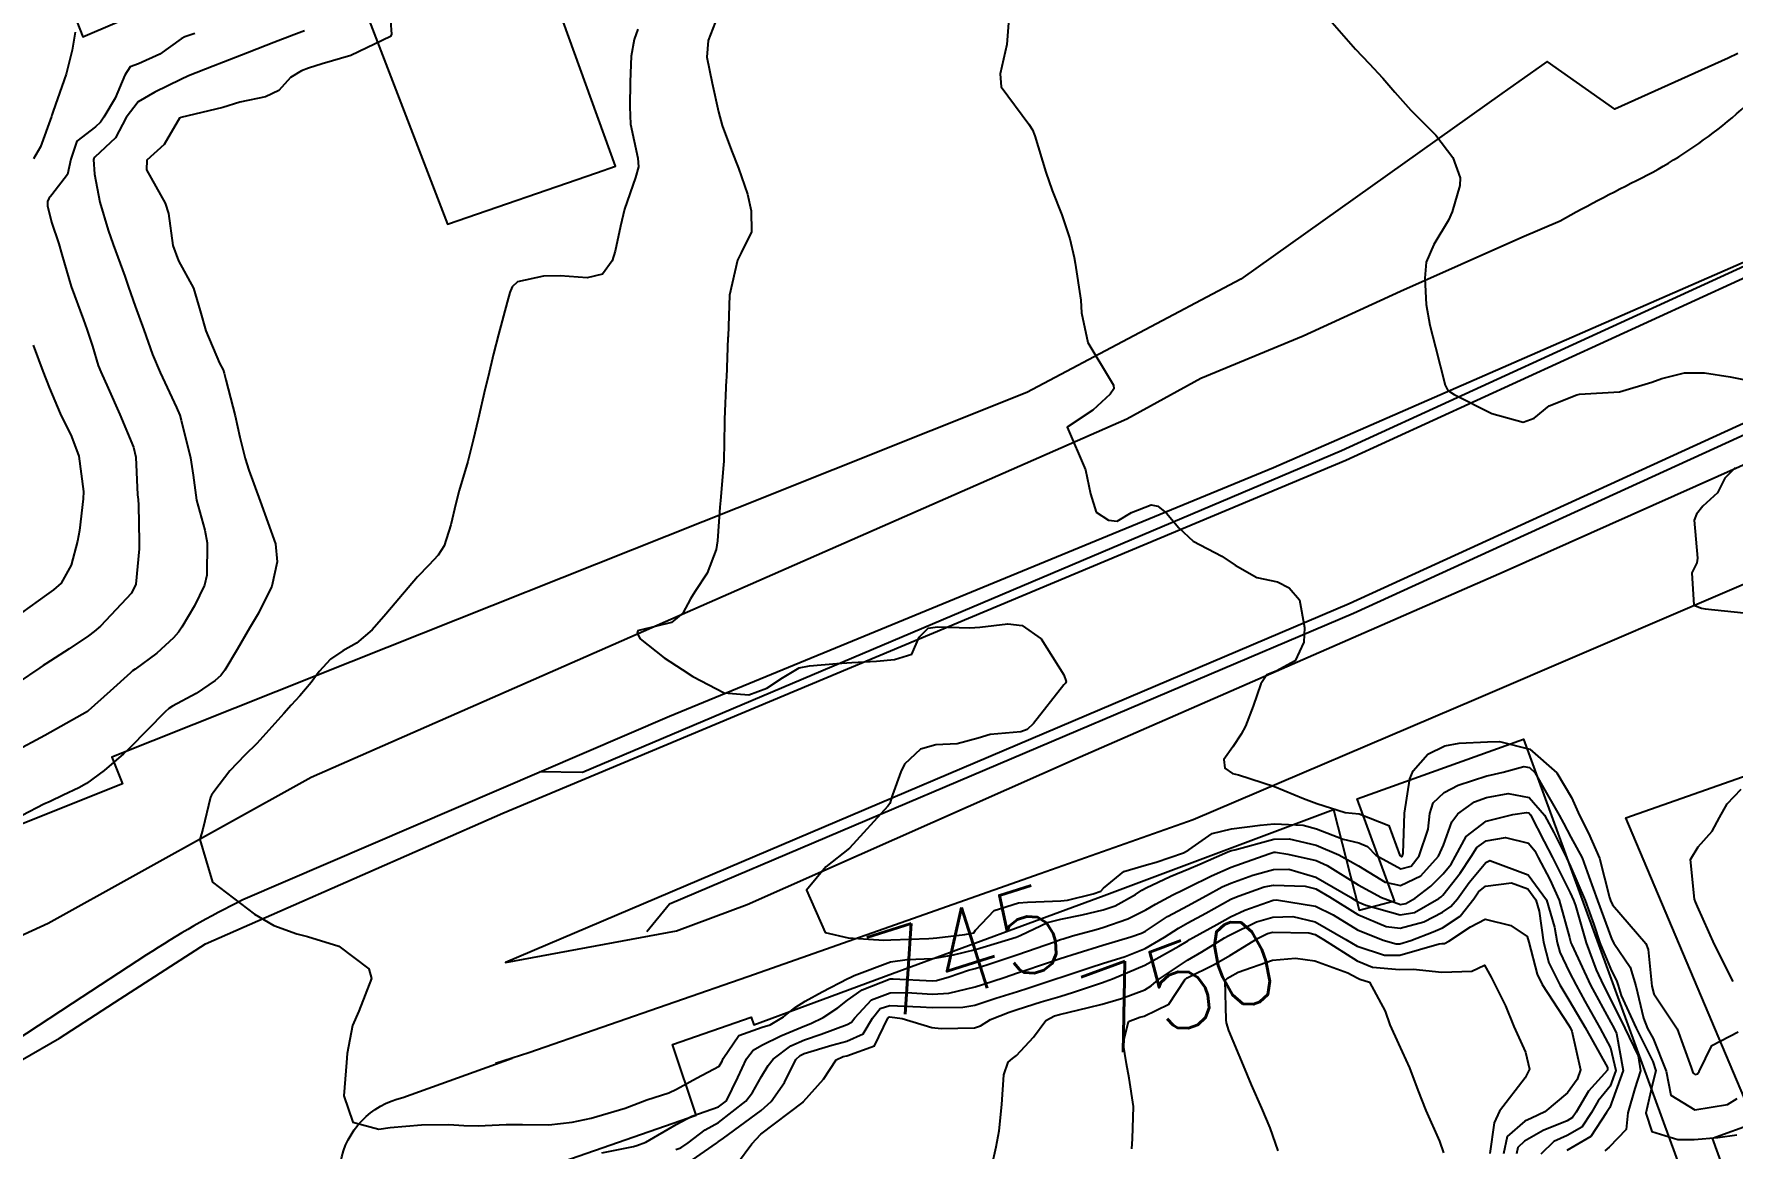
# Model space of a CAD drawing. Header units: metres. Extents: x 318500 to 325275, y 7408834 to 7428799.
# Drawn here: x 320301.1 to 320381.1, y 7410168 to 7410220.6 of the extents above; entities that cross this region are included whole.
import ezdxf
from ezdxf.enums import TextEntityAlignment as Align

# ---------------------------------------------------------------- set-up
doc = ezdxf.new("R2010")
doc.units = ezdxf.units.M
doc.header["$MEASUREMENT"] = 0
for name, color, linetype in [('Cotas', 45, 'Continuous'), ('Curvas de Nivel 1m', 11, 'Continuous'), ('Curvas de Nivel 5m', 15, 'Continuous'), ('Edificações', 30, 'Continuous'), ('Pontes_Viadutos_Tubos', 190, 'Continuous'), ('Vias Primárias', 230, 'Continuous')]:
    doc.layers.add(name, color=color, linetype=linetype)
doc.styles.add('Style-STANDARD', font='STANDARD.shx')

msp = doc.modelspace()

# ---------------------------------------------------------------- linework, layer by layer
at = {"layer": 'Curvas de Nivel 1m', "flags": 128}
for points, elevation in [([(320317.785, 7410222.454), (320317.921, 7410220.552), (320317.885, 7410220.452), (320316.011, 7410219.55), (320314.66, 7410219.154), (320314.004, 7410218.951), (320313.688, 7410218.828), (320313.168, 7410218.518), (320312.615, 7410217.896), (320311.986, 7410217.603), (320310.773, 7410217.339), (320309.975, 7410217.103), (320307.998, 7410216.618), (320307.97, 7410216.607), (320307.929, 7410216.59), (320307.201, 7410215.342), (320306.388, 7410214.603), (320306.376, 7410214.161), (320307.25, 7410212.59), (320307.412, 7410212.094), (320307.623, 7410210.584), (320307.879, 7410209.867), (320308.597, 7410208.573), (320308.906, 7410207.508), (320309.176, 7410206.567), (320309.815, 7410205.034), (320309.981, 7410204.727), (320310.042, 7410204.557), (320310.116, 7410204.245), (320310.561, 7410202.548), (320310.767, 7410201.543), (320311.024, 7410200.541), (320311.192, 7410199.986), (320311.73, 7410198.53), (320312.453, 7410196.519), (320312.534, 7410195.671), (320312.283, 7410194.521), (320311.657, 7410193.237), (320311.237, 7410192.536), (320310.645, 7410191.535), (320310.065, 7410190.553), (320309.874, 7410190.298), (320309.613, 7410190.063), (320308.718, 7410189.454), (320307.594, 7410188.85), (320307.429, 7410188.746), (320307.253, 7410188.585), (320305.573, 7410186.875), (320305.294, 7410186.614), (320304.371, 7410185.815), (320303.549, 7410185.209), (320303.185, 7410185.004), (320302.439, 7410184.651), (320301.827, 7410184.365), (320301.534, 7410184.23), (320300.506, 7410183.694)], 746), ([(320362.043, 7410221.364), (320363.378, 7410219.846), (320364.013, 7410219.172), (320364.655, 7410218.478), (320365.218, 7410217.822), (320365.987, 7410216.974), (320367.16, 7410215.792), (320367.954, 7410214.739), (320368.308, 7410213.776), (320368.291, 7410213.422), (320367.924, 7410212.18), (320367.756, 7410211.782), (320367.062, 7410210.633), (320366.707, 7410209.798), (320366.64, 7410209.037), (320366.696, 7410207.797), (320366.877, 7410206.821), (320367.141, 7410205.79), (320367.601, 7410203.995), (320367.711, 7410203.781), (320367.809, 7410203.693), (320368.024, 7410203.561), (320369.793, 7410202.653), (320371.272, 7410202.253), (320371.791, 7410202.434), (320372.5, 7410203.019), (320373.808, 7410203.549), (320373.936, 7410203.571), (320375.81, 7410203.68), (320377.336, 7410204.139), (320377.82, 7410204.316), (320378.874, 7410204.584), (320379.824, 7410204.574), (320381.034, 7410204.396), (320381.819, 7410204.228)], 742), ([(320313.824, 7410220.711), (320313.322, 7410220.517), (320312.385, 7410220.157), (320312.015, 7410220.014), (320311.133, 7410219.669), (320310, 7410219.232), (320309.517, 7410219.048), (320308.352, 7410218.585), (320307.988, 7410218.413), (320306.764, 7410217.821), (320305.978, 7410217.36), (320305.422, 7410216.618), (320304.917, 7410215.664), (320303.942, 7410214.747), (320303.884, 7410214.697), (320303.868, 7410214.641), (320303.93, 7410213.944), (320304.182, 7410212.636), (320304.573, 7410211.306), (320304.807, 7410210.626), (320305.348, 7410209.138), (320305.533, 7410208.615), (320305.847, 7410207.72), (320306.244, 7410206.604), (320306.664, 7410205.443), (320307.021, 7410204.592), (320307.785, 7410202.939), (320307.939, 7410202.578), (320308.014, 7410202.34), (320308.45, 7410200.573), (320308.568, 7410199.745), (320308.727, 7410198.57), (320309.124, 7410197.15), (320309.236, 7410196.565), (320309.213, 7410195.029), (320309.11, 7410194.566), (320308.636, 7410193.595), (320308.037, 7410192.576), (320307.876, 7410192.349), (320307.643, 7410192.086), (320306.863, 7410191.36), (320305.847, 7410190.607), (320305.712, 7410190.515), (320305.617, 7410190.431), (320304.665, 7410189.563), (320303.626, 7410188.639), (320303.59, 7410188.611), (320302.34, 7410187.895), (320301.578, 7410187.479), (320300.127, 7410186.682)], 747), ([(320308.653, 7410220.58), (320308.182, 7410220.423), (320308.016, 7410220.332), (320306.999, 7410219.606), (320305.998, 7410219.159), (320305.602, 7410219.01), (320305.358, 7410218.619), (320304.894, 7410217.541), (320304.358, 7410216.634), (320304.204, 7410216.399), (320303.963, 7410216.19), (320303.093, 7410215.513), (320302.806, 7410214.657), (320302.648, 7410213.94), (320301.915, 7410212.969), (320301.767, 7410212.807), (320301.708, 7410212.663), (320301.7, 7410212.455), (320301.9, 7410211.694), (320302.239, 7410210.657), (320302.384, 7410210.154), (320302.827, 7410208.65), (320303.397, 7410207.084), (320303.562, 7410206.643), (320303.822, 7410205.84), (320304.101, 7410204.924), (320304.214, 7410204.634), (320304.565, 7410203.862), (320305.124, 7410202.62), (320305.757, 7410201.072), (320305.866, 7410200.608), (320305.957, 7410198.831), (320305.975, 7410198.606), (320305.997, 7410198.335), (320306.025, 7410196.605), (320306.021, 7410196.28), (320305.87, 7410194.607), (320305.666, 7410194.187), (320304.207, 7410192.632), (320303.91, 7410192.372), (320303.643, 7410192.171), (320302.729, 7410191.554), (320301.623, 7410190.852), (320301.507, 7410190.776), (320301.35, 7410190.664), (320300.324, 7410189.965)], 748), ([(320303.015, 7410220.655), (320302.872, 7410219.792), (320302.581, 7410218.661), (320301.973, 7410216.921), (320301.91, 7410216.732), (320301.889, 7410216.671), (320301.384, 7410215.24), (320301.052, 7410214.679)], 749), ([(320333.184, 7410221.098), (320332.851, 7410220.252), (320332.797, 7410219.467), (320333.037, 7410218.25), (320333.335, 7410216.891), (320333.514, 7410216.245), (320333.952, 7410215.065), (320334.284, 7410214.235), (320334.7, 7410213.001), (320334.882, 7410212.226), (320334.898, 7410211.232), (320334.407, 7410210.232), (320334.234, 7410209.886), (320333.86, 7410208.24), (320333.79, 7410206.291), (320333.788, 7410206.241), (320333.711, 7410204.341), (320333.707, 7410204.241), (320333.63, 7410202.394), (320333.623, 7410202.242), (320333.592, 7410200.412), (320333.583, 7410200.242), (320333.427, 7410198.551), (320333.399, 7410198.243), (320333.292, 7410196.659), (320333.237, 7410196.245), (320332.81, 7410195.128), (320332.231, 7410194.254), (320332.021, 7410193.911), (320331.665, 7410193.241), (320331.127, 7410192.799), (320329.652, 7410192.445), (320329.539, 7410192.404), (320329.503, 7410192.292), (320329.646, 7410192.024), (320330.774, 7410191.132), (320331.625, 7410190.587), (320332.132, 7410190.255), (320333.612, 7410189.489), (320334.777, 7410189.387), (320335.615, 7410189.707), (320336.354, 7410190.199), (320337.147, 7410190.668), (320337.629, 7410190.75), (320338.926, 7410190.872), (320339.631, 7410190.908), (320340.794, 7410190.981), (320341.634, 7410191.058), (320342.454, 7410191.302), (320342.801, 7410192.113), (320343.224, 7410192.539), (320343.657, 7410192.591), (320345.194, 7410192.547), (320345.658, 7410192.581), (320346.974, 7410192.746), (320347.659, 7410192.663), (320348.549, 7410192.037), (320349.625, 7410190.333), (320349.728, 7410190.019), (320349.696, 7410189.943), (320349.618, 7410189.86), (320348.193, 7410188.041), (320347.894, 7410187.747), (320347.594, 7410187.644), (320346.147, 7410187.516), (320345.589, 7410187.352), (320344.595, 7410187.08), (320343.584, 7410187.03), (320342.86, 7410186.831), (320342.115, 7410186.122), (320341.929, 7410185.76), (320341.548, 7410184.665), (320341.416, 7410184.257), (320341.33, 7410184.133), (320339.52, 7410182.16), (320338.398, 7410181.28), (320337.49, 7410180.18), (320338.362, 7410178.171), (320339.458, 7410177.934), (320341.137, 7410177.815), (320341.457, 7410177.833), (320343.252, 7410177.898), (320343.458, 7410177.908), (320343.628, 7410177.929), (320344.946, 7410178.085), (320345.375, 7410178.167), (320345.463, 7410178.294), (320346.332, 7410179.212), (320347.483, 7410179.571), (320347.915, 7410179.612), (320349.485, 7410179.672), (320349.795, 7410179.707), (320351.008, 7410180.005), (320351.358, 7410180.135), (320351.494, 7410180.277), (320352.443, 7410181.049), (320353.511, 7410181.377), (320353.976, 7410181.5), (320355.261, 7410181.944), (320355.521, 7410182.085), (320356.61, 7410182.849), (320357.532, 7410183.07), (320358.872, 7410183.239), (320359.534, 7410183.309), (320360.905, 7410183.241), (320361.532, 7410183.075), (320362.787, 7410182.588), (320363.526, 7410182.402), (320363.933, 7410182.243), (320364.336, 7410181.828), (320365.51, 7410181.176), (320366.002, 7410181.313), (320366.379, 7410181.797), (320366.795, 7410183.053), (320366.881, 7410183.79), (320367.038, 7410184.297), (320367.555, 7410184.78), (320368.204, 7410185.13), (320369.567, 7410185.562), (320369.727, 7410185.598), (320370.338, 7410185.748), (320371.299, 7410186.01), (320371.573, 7410185.958), (320371.821, 7410185.726), (320372.168, 7410185.114), (320372.966, 7410183.709), (320373.17, 7410183.339), (320373.53, 7410182.68), (320374.049, 7410181.695), (320374.37, 7410180.828), (320374.774, 7410179.687), (320375.463, 7410177.848), (320375.553, 7410177.679), (320376.326, 7410176.545), (320376.581, 7410175.663), (320376.943, 7410174.131), (320377.139, 7410173.654), (320377.403, 7410173.177), (320378.014, 7410171.64), (320378.23, 7410170.499), (320379.362, 7410169.807), (320380.911, 7410170.058), (320381.367, 7410170.345)], 744), ([(320347.005, 7410221.095), (320346.928, 7410220.066), (320346.624, 7410218.689), (320346.67, 7410218.07), (320347.974, 7410216.312), (320348.141, 7410216.047), (320348.252, 7410215.759), (320348.769, 7410214.038), (320349.075, 7410213.176), (320349.519, 7410212.026), (320349.903, 7410210.897), (320350.11, 7410210.018), (320350.157, 7410209.746), (320350.415, 7410208.014), (320350.454, 7410207.414), (320350.747, 7410206.011), (320351.814, 7410204.239), (320351.958, 7410203.998), (320351.974, 7410203.831), (320351.804, 7410203.575), (320350.984, 7410202.817), (320349.78, 7410202.02), (320350.639, 7410200.011), (320350.882, 7410198.87), (320351.138, 7410198.006), (320351.724, 7410197.626), (320352.13, 7410197.588), (320352.818, 7410197.984), (320353.736, 7410198.35), (320354.051, 7410198.282), (320354.453, 7410197.959), (320355.038, 7410197.268), (320355.711, 7410196.642), (320357.077, 7410195.926), (320357.696, 7410195.513), (320358.715, 7410194.929), (320359.688, 7410194.716), (320360.242, 7410194.439), (320360.732, 7410193.874), (320360.968, 7410192.563), (320360.928, 7410191.871), (320360.52, 7410190.993), (320359.629, 7410190.503), (320359.19, 7410190.334), (320358.903, 7410189.901), (320358.554, 7410188.85), (320358.181, 7410187.911), (320357.979, 7410187.53), (320357.585, 7410186.94), (320357.167, 7410186.333), (320357.217, 7410185.924), (320357.566, 7410185.684), (320357.857, 7410185.624), (320359.558, 7410185.065), (320360.926, 7410184.492), (320361.546, 7410184.27), (320362.876, 7410183.847), (320363.539, 7410183.777), (320364.938, 7410183.223), (320365.458, 7410181.811), (320365.519, 7410181.758), (320365.559, 7410181.77), (320365.589, 7410181.809), (320365.617, 7410181.904), (320365.687, 7410183.808), (320365.938, 7410185.431), (320366.086, 7410185.802), (320366.783, 7410186.591), (320367.588, 7410186.99), (320368.251, 7410187.113), (320369.591, 7410187.174), (320370.156, 7410187.187), (320371.586, 7410186.829), (320372.866, 7410185.711), (320373.553, 7410184.552), (320373.933, 7410183.696), (320374.361, 7410182.863), (320374.876, 7410181.686), (320375.342, 7410179.832), (320375.386, 7410179.681), (320375.487, 7410179.482), (320377.059, 7410177.656), (320377.174, 7410177.371), (320377.339, 7410175.652), (320377.434, 7410175.278), (320378.542, 7410173.633), (320379.197, 7410171.808), (320379.262, 7410171.622), (320379.294, 7410171.536), (320379.379, 7410171.487), (320379.486, 7410171.512), (320379.572, 7410171.618), (320380.169, 7410172.842), (320381.408, 7410173.5)], 743), ([(320301.034, 7410205.884), (320301.489, 7410204.665), (320301.798, 7410203.851), (320302.303, 7410202.655), (320302.84, 7410201.574), (320303.19, 7410200.646), (320303.397, 7410198.98), (320303.394, 7410198.643), (320303.215, 7410197.137), (320303.126, 7410196.646), (320302.824, 7410195.507), (320302.345, 7410194.653), (320301.988, 7410194.336), (320301.665, 7410194.11), (320299.694, 7410192.689)], 749), ([(320381.276, 7410200.093), (320380.777, 7410199.61), (320380.441, 7410198.921), (320379.74, 7410198.284), (320379.439, 7410197.92), (320379.342, 7410197.626), (320379.489, 7410195.837), (320379.458, 7410195.624), (320379.22, 7410195.152), (320379.314, 7410193.625), (320379.678, 7410193.473), (320379.851, 7410193.445), (320381.675, 7410193.251)], 742), ([(320381.171, 7410175.875), (320380.289, 7410177.612), (320379.487, 7410179.41), (320379.4, 7410179.621), (320379.358, 7410179.756), (320379.165, 7410181.625), (320379.526, 7410182.214), (320380.183, 7410182.964), (320380.531, 7410183.61), (320380.9, 7410184.256), (320381.56, 7410184.94)], 743), ([(320327.843, 7410167.791), (320329.327, 7410168.091), (320329.488, 7410168.127), (320329.918, 7410168.281), (320331.339, 7410169.125), (320332.083, 7410169.512), (320333.347, 7410169.951), (320333.714, 7410170.235), (320334.254, 7410171.339), (320334.656, 7410172.221), (320334.976, 7410172.626), (320335.39, 7410172.861), (320336.286, 7410173.307), (320337.404, 7410173.777), (320337.698, 7410173.885), (320338.279, 7410174.171), (320338.961, 7410174.62), (320339.422, 7410174.988), (320340.11, 7410175.469), (320341.438, 7410175.989), (320341.567, 7410176), (320343.437, 7410175.906), (320343.618, 7410175.917), (320344.208, 7410176.092), (320345.126, 7410176.4), (320345.444, 7410176.487), (320346.04, 7410176.665), (320347.451, 7410177.141), (320349.176, 7410177.743), (320349.458, 7410177.843), (320349.594, 7410177.883), (320350.028, 7410178.014), (320351.142, 7410178.326), (320351.466, 7410178.418), (320352.639, 7410178.816), (320353.479, 7410179.243), (320353.935, 7410179.511), (320354.758, 7410179.951), (320355.244, 7410180.193), (320355.496, 7410180.319), (320356.575, 7410180.858), (320357.51, 7410181.257), (320357.993, 7410181.433), (320359.28, 7410181.894), (320359.521, 7410181.963), (320359.599, 7410181.967), (320360.174, 7410181.88), (320361.516, 7410181.569), (320362.033, 7410181.334), (320363.499, 7410180.422), (320364.597, 7410179.823), (320365.485, 7410179.507), (320365.75, 7410179.542), (320366.189, 7410179.8), (320366.922, 7410180.365), (320367.508, 7410180.947), (320367.884, 7410181.407), (320368.091, 7410181.774), (320368.585, 7410182.714), (320369.537, 7410183.426), (320370.781, 7410183.741), (320371.434, 7410183.839), (320371.541, 7410183.819), (320371.616, 7410183.729), (320372.272, 7410182.464), (320372.656, 7410181.713), (320373.495, 7410180.051), (320373.654, 7410179.698), (320373.738, 7410179.446), (320374.242, 7410177.692), (320374.717, 7410176.418), (320375.059, 7410175.684), (320375.429, 7410174.965), (320376.074, 7410173.67), (320376.692, 7410172.359), (320376.803, 7410171.659), (320376.534, 7410170.825), (320376.215, 7410169.667), (320376.13, 7410168.886), (320375.336, 7410168.047), (320375.131, 7410167.884)], 746), ([(320331.325, 7410167.939), (320331.567, 7410168.017), (320331.904, 7410168.254), (320332.719, 7410168.863), (320333.34, 7410169.218), (320334.629, 7410170.221), (320334.94, 7410170.633), (320335.368, 7410171.389), (320335.681, 7410171.9), (320335.921, 7410172.202), (320336.746, 7410172.833), (320337.394, 7410173.114), (320338.186, 7410173.384), (320339.405, 7410173.837), (320339.611, 7410173.953), (320339.768, 7410174.155), (320340.56, 7410175.006), (320341.428, 7410175.329), (320342.205, 7410175.341), (320343.428, 7410175.271), (320344.204, 7410175.317), (320345.433, 7410175.616), (320345.783, 7410175.726), (320346.8, 7410176.06), (320347.442, 7410176.269), (320347.787, 7410176.388), (320349.449, 7410176.95), (320350.255, 7410177.209), (320351.456, 7410177.575), (320352.777, 7410177.98), (320353.284, 7410178.152), (320353.464, 7410178.249), (320354.5, 7410178.93), (320355.483, 7410179.46), (320355.797, 7410179.626), (320356.34, 7410179.931), (320357.085, 7410180.335), (320357.499, 7410180.511), (320358.528, 7410180.881), (320359.509, 7410181.146), (320360.222, 7410181.166), (320361.504, 7410180.795), (320363.138, 7410179.844), (320363.487, 7410179.628), (320363.851, 7410179.468), (320365.478, 7410179.016), (320366.16, 7410179.12), (320367.306, 7410179.783), (320367.411, 7410179.861), (320367.492, 7410179.944), (320368.304, 7410180.976), (320368.824, 7410181.767), (320369.094, 7410182.194), (320369.527, 7410182.501), (320370.437, 7410182.654), (320371.527, 7410182.399), (320371.827, 7410182.029), (320371.984, 7410181.723), (320372.536, 7410180.683), (320372.967, 7410179.708), (320373.464, 7410177.945), (320373.524, 7410177.699), (320373.565, 7410177.593), (320374.457, 7410175.69), (320375.414, 7410173.935), (320375.548, 7410173.678), (320375.674, 7410173.408), (320375.99, 7410171.671), (320375.362, 7410169.924), (320375.261, 7410169.781), (320375.205, 7410169.682), (320374.469, 7410168.563), (320373.333, 7410167.889)], 747), ([(320332.113, 7410167.457), (320333.249, 7410168.241), (320333.295, 7410168.276), (320333.331, 7410168.298), (320333.573, 7410168.477), (320335.346, 7410169.787), (320335.822, 7410170.203), (320336.456, 7410171.101), (320336.985, 7410172.186), (320337.185, 7410172.38), (320337.384, 7410172.465), (320338.691, 7410172.867), (320339.393, 7410173.054), (320340.155, 7410173.393), (320340.606, 7410174.142), (320340.958, 7410174.596), (320341.419, 7410174.74), (320342.858, 7410174.669), (320343.418, 7410174.635), (320344.853, 7410174.651), (320345.42, 7410174.752), (320346.417, 7410175.074), (320347.43, 7410175.402), (320347.917, 7410175.559), (320349.331, 7410176.022), (320349.44, 7410176.055), (320350.906, 7410176.545), (320351.447, 7410176.715), (320352.517, 7410177.05), (320353.455, 7410177.431), (320354.364, 7410177.956), (320355.024, 7410178.39), (320355.471, 7410178.642), (320356.315, 7410179.094), (320357.487, 7410179.75), (320357.603, 7410179.803), (320357.894, 7410179.914), (320359.066, 7410180.327), (320359.498, 7410180.413), (320360.996, 7410180.369), (320361.496, 7410180.232), (320362.139, 7410179.854), (320363.478, 7410179.026), (320364.823, 7410178.466), (320365.469, 7410178.389), (320366.586, 7410178.681), (320367.48, 7410179.133), (320367.862, 7410179.399), (320368.177, 7410179.773), (320368.734, 7410180.535), (320369.516, 7410181.485), (320369.701, 7410181.574), (320371.508, 7410180.906), (320372.373, 7410179.717), (320372.757, 7410178.425), (320372.872, 7410177.709), (320373.005, 7410177.256), (320373.446, 7410176.326), (320373.769, 7410175.697), (320374.18, 7410174.941), (320374.897, 7410173.685), (320375.396, 7410172.74), (320375.643, 7410171.676), (320375.372, 7410170.926), (320374.813, 7410170.238), (320374.495, 7410169.689), (320374.039, 7410169.003), (320373.343, 7410168.596), (320372.723, 7410168.325), (320372.104, 7410167.718)], 748), ([(320334.237, 7410167.305), (320334.916, 7410168.216), (320335.335, 7410168.667), (320337.331, 7410170.18), (320337.35, 7410170.207), (320338.287, 7410171.255), (320338.892, 7410172.165), (320339.216, 7410172.328), (320339.383, 7410172.36), (320340.7, 7410172.831), (320341.319, 7410174.131), (320341.355, 7410174.186), (320341.411, 7410174.204), (320341.994, 7410174.121), (320343.404, 7410173.703), (320343.845, 7410173.654), (320345.404, 7410173.677), (320345.698, 7410173.783), (320346.167, 7410174.069), (320347.05, 7410174.421), (320347.417, 7410174.539), (320348.551, 7410174.905), (320349.427, 7410175.165), (320350.084, 7410175.359), (320351.437, 7410175.82), (320351.57, 7410175.866), (320351.91, 7410175.993), (320353.447, 7410176.637), (320355.048, 7410177.538), (320355.459, 7410177.791), (320355.551, 7410177.847), (320355.715, 7410177.937), (320356.835, 7410178.561), (320357.475, 7410178.91), (320358.159, 7410179.231), (320359.487, 7410179.706), (320359.652, 7410179.723), (320361.483, 7410179.423), (320362.323, 7410179.006), (320363.467, 7410178.302), (320364.673, 7410177.822), (320365.294, 7410177.648), (320365.458, 7410177.646), (320365.974, 7410177.802), (320367.038, 7410178.215), (320367.469, 7410178.406), (320368.303, 7410178.946), (320368.945, 7410179.765), (320369.163, 7410180.096), (320369.499, 7410180.366), (320370.725, 7410180.518), (320371.498, 7410180.242), (320371.875, 7410179.724), (320372.025, 7410179.179), (320372.227, 7410177.718), (320372.49, 7410176.754), (320373.01, 7410175.706), (320373.43, 7410175.01), (320374.196, 7410173.692), (320375.248, 7410171.815), (320375.246, 7410171.681), (320374.36, 7410170.7), (320373.78, 7410169.696), (320373.608, 7410169.445), (320373.354, 7410169.298), (320372.221, 7410168.842), (320371.339, 7410168.338), (320371.027, 7410168.042), (320370.965, 7410167.735)], 749), ([(320352.82, 7410167.978), (320352.865, 7410168.449), (320352.911, 7410169.977), (320352.706, 7410171.313), (320352.575, 7410171.982), (320352.421, 7410172.958), (320352.669, 7410173.981), (320353.207, 7410174.179), (320353.414, 7410174.225), (320354.572, 7410174.804), (320355.323, 7410175.942), (320355.441, 7410176.045), (320356.712, 7410176.663), (320357.452, 7410177.089), (320358.758, 7410177.901), (320359.218, 7410178.139), (320359.465, 7410178.196), (320361.173, 7410178.156), (320361.463, 7410178.086), (320361.861, 7410177.856), (320363.45, 7410176.836), (320364.169, 7410176.551), (320365.446, 7410176.433), (320366.092, 7410176.446), (320367.445, 7410176.311), (320368.859, 7410176.353), (320369.449, 7410176.635), (320369.766, 7410176.078), (320369.924, 7410175.753), (320370.442, 7410174.727), (320370.838, 7410173.739), (320371.392, 7410172.537), (320371.581, 7410171.727), (320371.376, 7410171.325), (320370.166, 7410169.748), (320369.902, 7410169.201), (320369.708, 7410167.754)], 751), ([(320359.727, 7410167.884), (320359.346, 7410168.965), (320358.955, 7410169.896), (320358.46, 7410170.992), (320358.086, 7410171.909), (320357.405, 7410173.56), (320357.29, 7410173.921), (320357.276, 7410174.057), (320357.233, 7410175.922), (320357.34, 7410176.022), (320357.442, 7410176.083), (320357.835, 7410176.305), (320359.45, 7410176.878), (320360.549, 7410176.972), (320361.45, 7410176.849), (320363.007, 7410176.282), (320363.442, 7410176.035), (320363.581, 7410175.978), (320364.033, 7410175.831), (320364.768, 7410174.471), (320364.995, 7410173.816), (320365.397, 7410172.926), (320365.91, 7410171.802), (320366.31, 7410170.736), (320366.681, 7410169.79), (320367.338, 7410168.33), (320367.516, 7410167.778)], 752)]:
    msp.add_lwpolyline(points, dxfattribs=dict(at, elevation=elevation))
at = {"layer": 'Curvas de Nivel 5m', "flags": 128}
for points, elevation in [([(320329.537, 7410220.788), (320329.361, 7410220.3), (320329.222, 7410219.512), (320329.175, 7410218.302), (320329.153, 7410217.132), (320329.195, 7410216.302), (320329.537, 7410214.706), (320329.572, 7410214.296), (320329.425, 7410213.788), (320328.912, 7410212.305), (320328.715, 7410211.5), (320328.471, 7410210.311), (320328.331, 7410209.866), (320327.874, 7410209.238), (320327.143, 7410209.055), (320325.872, 7410209.154), (320325.083, 7410209.141), (320323.867, 7410208.867), (320323.61, 7410208.628), (320323.507, 7410208.375), (320323.384, 7410207.906), (320322.966, 7410206.383), (320322.736, 7410205.477), (320322.478, 7410204.39), (320322.348, 7410203.846), (320322.004, 7410202.397), (320321.77, 7410201.402), (320321.574, 7410200.589), (320321.524, 7410200.402), (320321.112, 7410199.03), (320320.952, 7410198.408), (320320.715, 7410197.41), (320320.4, 7410196.413), (320320.132, 7410195.977), (320319.686, 7410195.512), (320319.15, 7410194.956), (320318.709, 7410194.434), (320317.657, 7410193.197), (320317.014, 7410192.46), (320316.277, 7410191.834), (320315.635, 7410191.459), (320315.048, 7410191.067), (320314.514, 7410190.491), (320314.141, 7410189.966), (320313.603, 7410189.344), (320313.199, 7410188.903), (320312.85, 7410188.511), (320311.576, 7410187.1), (320311.014, 7410186.538), (320310.298, 7410185.81), (320309.544, 7410184.809), (320309.441, 7410184.661), (320309.399, 7410184.561), (320309.025, 7410183.057), (320308.89, 7410182.566), (320309.49, 7410180.56), (320311.468, 7410179.039), (320312.384, 7410178.516), (320313.454, 7410178.114), (320313.957, 7410177.991), (320315.446, 7410177.527), (320316.849, 7410176.459), (320316.98, 7410176.011), (320316.379, 7410174.465), (320316.079, 7410173.79), (320315.838, 7410172.473), (320315.8, 7410172.047), (320315.673, 7410170.475), (320316.096, 7410169.227), (320317.335, 7410168.909), (320317.868, 7410168.974), (320319.337, 7410169.103), (320320.629, 7410169.116), (320321.337, 7410169.08), (320322.013, 7410169.066), (320323.338, 7410169.122), (320324.095, 7410169.116), (320325.338, 7410169.109), (320326.434, 7410169.234), (320327.341, 7410169.422), (320328.946, 7410169.896), (320329.348, 7410170.051), (320329.969, 7410170.281), (320331.001, 7410170.619), (320331.358, 7410170.793), (320332.306, 7410171.311), (320333.375, 7410171.876), (320333.509, 7410172.107), (320333.556, 7410172.237), (320334.301, 7410173.322), (320335.403, 7410173.712), (320335.78, 7410173.829), (320336.408, 7410174.195), (320336.957, 7410174.647), (320337.421, 7410174.938), (320338.221, 7410175.379), (320339.438, 7410176.007), (320339.54, 7410176.057), (320339.743, 7410176.155), (320341.447, 7410176.795), (320342.231, 7410176.902), (320343.449, 7410176.952), (320344.416, 7410177.125), (320345.453, 7410177.374), (320347.366, 7410177.958), (320347.459, 7410177.991), (320347.588, 7410178.048), (320348.844, 7410178.655), (320349.472, 7410178.808), (320350.478, 7410179.007), (320351.479, 7410179.248), (320352.035, 7410179.439), (320352.998, 7410179.977), (320353.297, 7410180.169), (320353.495, 7410180.278), (320354.637, 7410180.819), (320355.509, 7410181.187), (320356.039, 7410181.407), (320357.215, 7410181.923), (320357.423, 7410182.019), (320357.521, 7410182.043), (320357.681, 7410182.077), (320359.527, 7410182.576), (320360.249, 7410182.601), (320361.524, 7410182.306), (320362.586, 7410181.849), (320363.512, 7410181.316), (320364.771, 7410180.551), (320365.499, 7410180.392), (320366.444, 7410180.858), (320367.291, 7410181.783), (320367.525, 7410182.295), (320367.918, 7410183.394), (320368.197, 7410183.773), (320368.977, 7410184.337), (320369.552, 7410184.548), (320370.57, 7410184.73), (320371.552, 7410184.544), (320372.279, 7410183.719), (320372.719, 7410182.899), (320373.315, 7410181.703), (320373.514, 7410181.288), (320374.2, 7410179.693), (320374.601, 7410178.561), (320374.886, 7410177.686), (320375.447, 7410176.37), (320375.679, 7410175.913), (320375.748, 7410175.675), (320375.897, 7410175.209), (320376.607, 7410173.662), (320377.387, 7410172.094), (320377.522, 7410171.648), (320377.374, 7410171.033), (320377.053, 7410169.655), (320377.347, 7410168.79), (320378.563, 7410168.41), (320379.342, 7410168.422), (320380.446, 7410168.507), (320381.345, 7410168.633)], 745), ([(320346.226, 7410167.157), (320346.43, 7410168.063), (320346.573, 7410168.83), (320346.702, 7410170.06), (320346.785, 7410171.47), (320346.99, 7410172.056), (320347.196, 7410172.24), (320347.385, 7410172.378), (320348.189, 7410173.247), (320348.766, 7410174.03), (320349.188, 7410174.249), (320349.414, 7410174.311), (320350.786, 7410174.64), (320351.422, 7410174.803), (320352.345, 7410175.067), (320353.433, 7410175.474), (320353.74, 7410175.661), (320354.09, 7410175.96), (320355.449, 7410176.881), (320356.121, 7410177.265), (320357.195, 7410177.923), (320357.36, 7410178.022), (320357.462, 7410178.076), (320358.697, 7410178.676), (320359.475, 7410178.899), (320360.414, 7410178.938), (320361.472, 7410178.676), (320362.912, 7410177.845), (320363.457, 7410177.539), (320364.739, 7410177.107), (320365.453, 7410177.103), (320367.314, 7410177.637), (320367.459, 7410177.657), (320367.571, 7410177.667), (320367.777, 7410177.777), (320368.785, 7410178.452), (320369.476, 7410178.812), (320370.7, 7410178.513), (320371.464, 7410177.986), (320371.539, 7410177.729), (320371.938, 7410176.216), (320372.175, 7410175.719), (320373.412, 7410173.831), (320373.492, 7410173.699), (320373.574, 7410173.532), (320373.974, 7410171.694), (320373.821, 7410171.25), (320373.369, 7410170.62), (320372.292, 7410169.716), (320371.663, 7410169.418), (320371.353, 7410169.273), (320370.524, 7410168.56), (320370.346, 7410167.745)], 750)]:
    msp.add_lwpolyline(points, dxfattribs=dict(at, elevation=elevation))
at = {"layer": 'Edificações'}
for points in [[(320301.623, 7410224.913), (320303.38, 7410220.429), (320315.217, 7410225.51), (320320.563, 7410211.587), (320327.59, 7410214.016), (320328.484, 7410214.325), (320322.954, 7410229.65)], [(320381.403, 7410219.637), (320380.947, 7410219.424), (320375.601, 7410217.015), (320372.401, 7410219.267), (320370.266, 7410217.75), (320357.961, 7410209.002), (320347.877, 7410203.648), (320347.877, 7410203.648), (320334.216, 7410198.196), (320314.4, 7410190.3), (320304.734, 7410186.448), (320305.235, 7410185.192), (320294.678, 7410180.985), (320287.484, 7410178.118), (320286.684, 7410180.127), (320281.873, 7410178.209), (320282.47, 7410176.711), (320269.245, 7410171.441), (320270.058, 7410168.985), (320256.027, 7410163.473)], [(320380.947, 7410166.436), (320380.204, 7410168.474), (320382.198, 7410169.202), (320376.115, 7410183.591), (320383.941, 7410186.337), (320381.73, 7410191.984), (320391.461, 7410195.323), (320393.272, 7410191.141), (320402.396, 7410196.14), (320403.089, 7410196.471), (320401.916, 7410198.903), (320417.26, 7410205.159), (320434.583, 7410182.941), (320435.818, 7410183.903), (320438.908, 7410180.17), (320443.412, 7410184.52), (320448.821, 7410177.741), (320436.68, 7410158.576)], [(320320.481, 7410165.452), (320332.29, 7410169.558), (320331.174, 7410172.896), (320334.887, 7410174.192), (320335.013, 7410173.831), (320341.547, 7410176.244), (320351.515, 7410179.927), (320362.329, 7410183.975), (320363.55, 7410179.239), (320365.217, 7410179.668), (320363.456, 7410184.491), (320371.293, 7410187.304), (320379.147, 7410165.779)]]:
    msp.add_lwpolyline(points, dxfattribs=at)
at = {"layer": 'Pontes_Viadutos_Tubos'}
for points in [[(320652.082, 7410318.82), (320649.878, 7410319.268), (320639.688, 7410315.647), (320623.463, 7410308.913), (320603.013, 7410299.95), (320581.897, 7410290.7), (320558.604, 7410280.563), (320533.452, 7410269.785), (320508.75, 7410258.877), (320483.853, 7410247.653), (320463.892, 7410238.792), (320443.878, 7410230.195), (320424.368, 7410220.954), (320401.972, 7410210.814), (320382.08, 7410201.832), (320363.272, 7410193.229), (320331.033, 7410179.512), (320329.955, 7410178.208)], [(320324.909, 7410185.776), (320326.931, 7410185.742), (320362.716, 7410200.913), (320397.695, 7410216.957)]]:
    msp.add_lwpolyline(points, dxfattribs=at)
at = {"layer": 'Vias Primárias'}
for points in [[(320269.482, 7410165.227), (320288.485, 7410172.544), (320301.745, 7410178.612), (320314.133, 7410185.506), (320352.585, 7410202.405), (320356.081, 7410204.322), (320360.902, 7410206.327), (320365.493, 7410208.435), (320371.213, 7410210.976), (320373.012, 7410211.752, -0.009918), (320377.135, 7410213.912, 0.099102), (320384.107, 7410219.634, 0.056701), (320385.422, 7410222.167, 0.080859), (320387.874, 7410229.083), (320399.949, 7410266.06), (320396.886, 7410271.378), (320405.24, 7410276.691), (320410.05, 7410270.073), (320414.992, 7410259.994)], [(320388.895, 7410212.944), (320359.503, 7410200.096), (320331.026, 7410188.375), (320310.916, 7410179.716, 0.03022), (320306.377, 7410177.12), (320302.876, 7410174.826), (320300.174, 7410173.055), (320296.841, 7410171.405), (320293.549, 7410169.776), (320287.386, 7410167.169)], [(320383.977, 7410128.612), (320372.494, 7410134.432), (320359.313, 7410141.377), (320334.005, 7410154.376), (320325.154, 7410159.117), (320325.154, 7410159.117), (320320.365, 7410161.569, -0.026878), (320317.189, 7410163.417, -0.662407), (320318.457, 7410170.388), (320323.617, 7410172.249)]]:
    msp.add_lwpolyline(points, format="xyb", dxfattribs=at)
for points in [[(320284.756, 7410165.309), (320294.301, 7410169.038), (320300.529, 7410172.181), (320302.271, 7410173.193), (320305.139, 7410175.045), (320309.162, 7410177.642), (320323.174, 7410183.812), (320362.918, 7410200.456), (320397.904, 7410216.503)], [(320412.479, 7410207.87), (320402.873, 7410203.81), (320396.222, 7410200.657), (320384.228, 7410195.7), (320369.064, 7410189.184), (320355.711, 7410183.491), (320348.503, 7410180.949), (320338.114, 7410177.285), (320334.723, 7410176.089), (320324.406, 7410172.501), (320322.828, 7410171.997)], [(320381.873, 7410202.288), (320363.07, 7410193.686), (320323.291, 7410176.762), (320331.354, 7410178.256), (320334.689, 7410179.497), (320350.387, 7410186.464), (320370.376, 7410195.204), (320388.476, 7410203.284)]]:
    msp.add_lwpolyline(points, dxfattribs=at)

# ---------------------------------------------------------------- texts
at = {"layer": 'Cotas', "style": 'Style-STANDARD'}
for s, rotation, p in [('745', 17.55825, (320344.955, 7410177.315, 745)), ('750', 20.2043, (320355.093, 7410175.65, 750))]:
    msp.add_text(s, height=4, rotation=rotation, dxfattribs=at).set_placement(p, align=Align.MIDDLE_CENTER)

doc.saveas('drawing.dxf')
